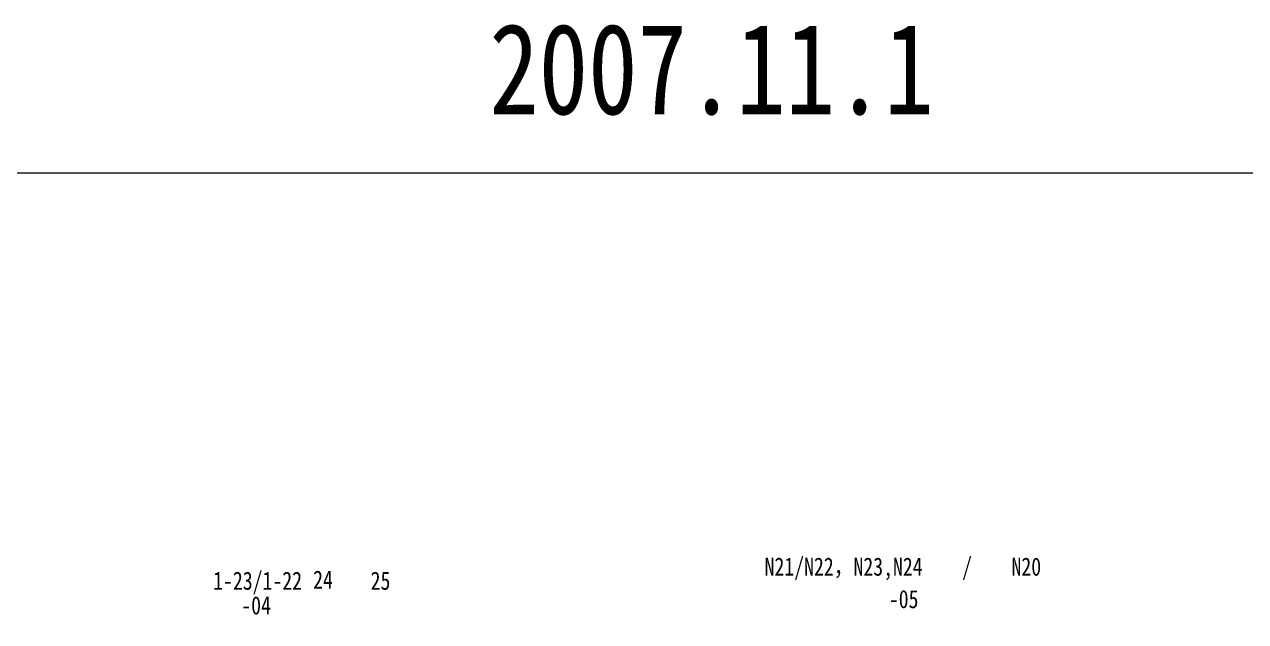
# Model space of a CAD drawing. Header units: millimetres. Extents: x 8160 to 405605, y -30951 to 80400.
# Drawn here: x 105072 to 201983, y 33017 to 80400 of the extents above; entities that cross this region are included whole.
import ezdxf

# ---------------------------------------------------------------- set-up
doc = ezdxf.new("R2010")
doc.units = ezdxf.units.MM
doc.layers.add('DIM', color=7, linetype='Continuous', lineweight=13)
doc.layers.add('SEE', color=2, linetype='Continuous', lineweight=13)
doc.styles.add('图签', font='SimSun.ttf', dxfattribs={"height": 3})

msp = doc.modelspace()

# ---------------------------------------------------------------- linework, layer by layer
at = {"layer": 'DIM', "color": 7}
msp.add_lwpolyline([(8160.2, 68618), (405604.7, 68618), (405604.7, -30951.1), (8160.2, -30951.1)], close=True, dxfattribs=at)

# ---------------------------------------------------------------- texts
at = {"layer": 'SEE', "color": 7, "style": '图签', "width": 0.8}
for s, height, p in [('2007.11.1', 7200, (141970.9, 73278.6)), ('N21/N22，N23,N24    /    N20', 1440, (163810.9, 36658.4)), ('1-23/1-22', 1440, (120050.4, 35540.2)), ('24', 1440, (127984.2, 35623.2)), ('25', 1440, (132548.1, 35540.2)), ('-04', 1440, (122283.3, 33585.1)), ('-05', 1440, (173672.9, 34081))]:
    msp.add_text(s, height=height, dxfattribs=at).set_placement(p)

doc.saveas('drawing.dxf')
